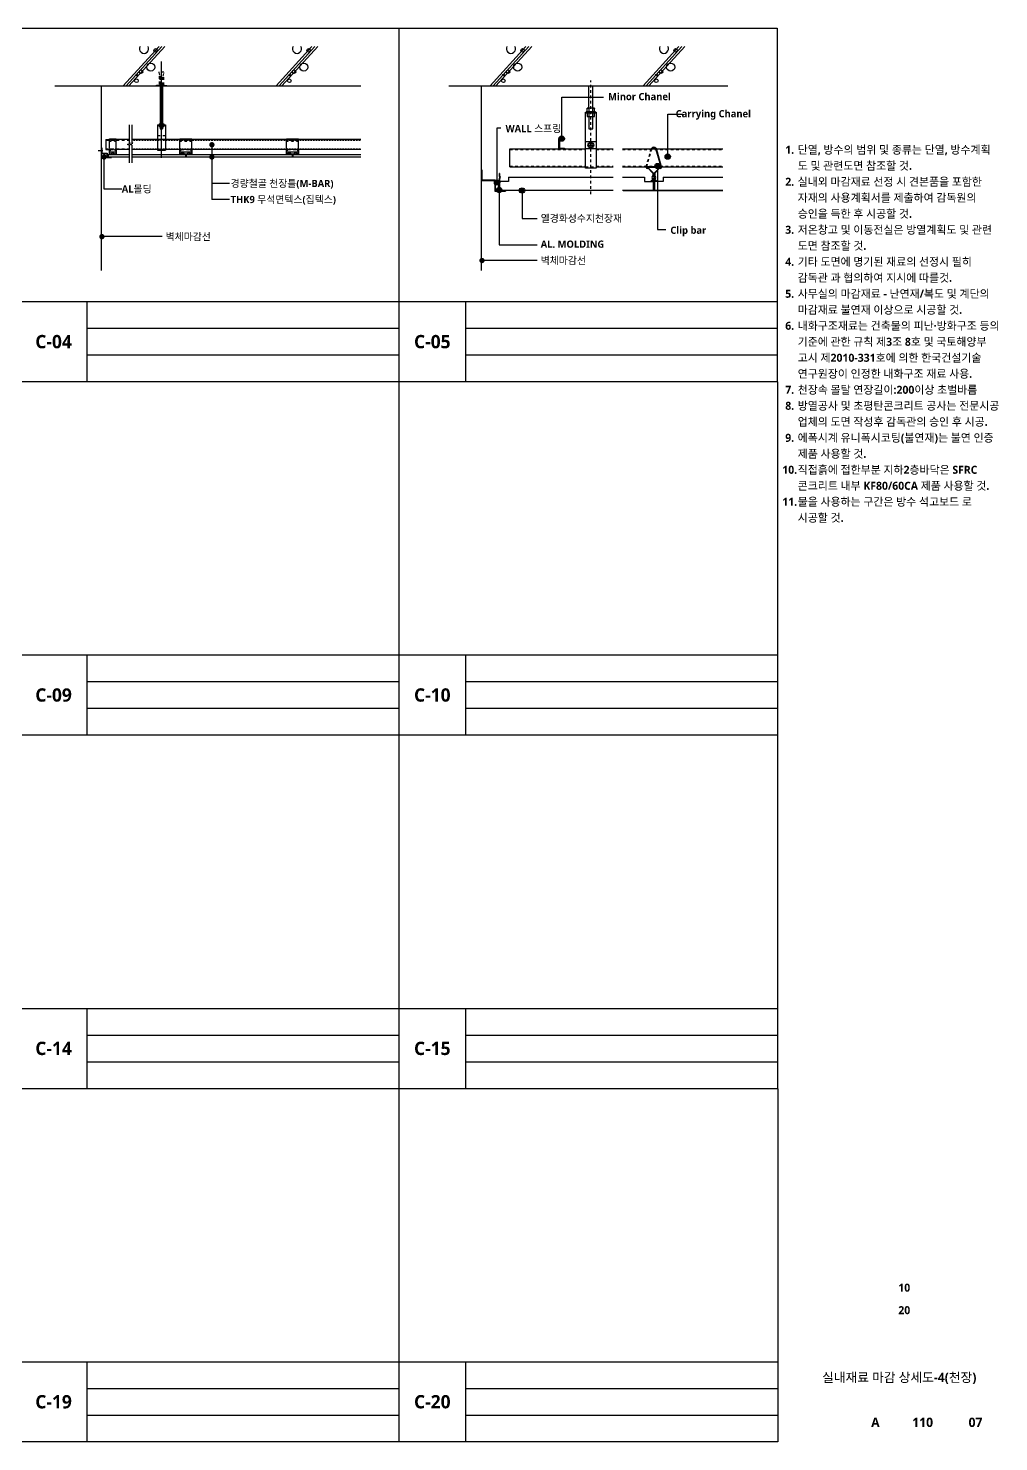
# Model space of a CAD drawing. Header units: millimetres. Extents: x 197 to 33329, y 200 to 5652.
# Drawn here: x 29690 to 33329, y 200 to 5500 of the extents above; entities that cross this region are included whole.
import ezdxf
from ezdxf.enums import TextEntityAlignment as Align

# ---------------------------------------------------------------- set-up
doc = ezdxf.new("R2010")
doc.units = ezdxf.units.MM
doc.header["$LTSCALE"] = 10
doc.header["$MEASUREMENT"] = 0
for name, pattern in [('CEN', [62, 60, -1, 0, -1]), ('HID', [2.3, 1.5, -0.8]), ('HIDDEN', [2, 1, -1])]:
    doc.linetypes.add(name, pattern=pattern)
doc.layers.get('0').update_dxf_attribs({"linetype": 'CONTINUOUS'})
for name, color, linetype in [('A-ANNO-GRA2', 4, 'CONTINUOUS'), ('A-ANNO-TEXT1', 7, 'CONTINUOUS'), ('A-ANNO-TITL', 7, 'CONTINUOUS'), ('A-ST-CONC', 2, 'CONTINUOUS'), ('B', 5, 'CONTINUOUS'), ('CEN', 1, 'CEN'), ('COM', 1, 'CONTINUOUS'), ('E1', 3, 'CONTINUOUS'), ('ELE', 4, 'CONTINUOUS'), ('ELE1', 6, 'CONTINUOUS'), ('ELE2', 4, 'CONTINUOUS'), ('FIN', 9, 'CONTINUOUS'), ('HAT', 8, 'CONTINUOUS'), ('HID1', 6, 'HID'), ('K-마감', 5, 'CONTINUOUS'), ('MAT', 6, 'CONTINUOUS'), ('STEEL', 3, 'CONTINUOUS')]:
    doc.layers.add(name, color=color, linetype=linetype)
doc.styles.add('2020음성 1차', font='')
doc.styles.add('SH_대대리576', font='')
doc.styles.get('2020음성 1차').set_extended_font_data('NanumGothic', bold=True)
doc.styles.get('SH_대대리576').set_extended_font_data('NanumGothic', bold=True)

# ---------------------------------------------------------------- blocks, each defined once
blk = doc.blocks.new('2')
at = {"layer": 'HAT'}
for p, q in [((9516.6, 4296.2), (9583.7, 4370.3)), ((9522, 4296.2), (9589.1, 4370.3)), ((9527.4, 4296.2), (9594.5, 4370.3))]:
    blk.add_line(p, q, dxfattribs=at)
for centre, radius in [((9561.1, 4343.7), 3.41), ((9569.8, 4360.6), 3.41), ((9569.4, 4350), 1.53), ((9542.8, 4335.1), 7.63), ((9533.6, 4303.7), 3.41)]:
    blk.add_circle(centre, radius, dxfattribs=at)
blk.add_arc((9555.5, 4300.6), 8.7, 329.3752, 210.6248, dxfattribs=at)
blk = doc.blocks.new('WSPR')
for p, q in [((0, 12), (0, 15)), ((0, 0), (0, -3))]:
    blk.add_line(p, q)
blk.add_arc((0, 6), 6.01, 270, 90)

msp = doc.modelspace()

# ---------------------------------------------------------------- hatches: boundary and pattern name
at = {"layer": 'A-ANNO-TEXT1'}
h = msp.add_hatch(color=256, dxfattribs=at)
h.dxf.hatch_style = 1
edge = h.paths.add_edge_path()
edge.add_arc((31690.1, 5086.1), 10, 0, 360)
h = msp.add_hatch(color=256, dxfattribs=at)
h.dxf.hatch_style = 1
edge = h.paths.add_edge_path()
edge.add_arc((32049.3, 4983.5), 10, 0, 360)
h = msp.add_hatch(color=256, dxfattribs=at)
h.dxf.hatch_style = 1
edge = h.paths.add_edge_path()
edge.add_arc((32087.5, 5018.8), 10, 0, 360)
h = msp.add_hatch(color=256, dxfattribs=at)
h.dxf.hatch_style = 1
edge = h.paths.add_edge_path()
edge.add_arc((31447.9, 4921.5), 10, 0, 360)
h = msp.add_hatch(color=256, dxfattribs=at)
h.dxf.hatch_style = 1
edge = h.paths.add_edge_path()
edge.add_arc((31455.8, 4893.6), 10, 0, 360)
h = msp.add_hatch(color=256, dxfattribs=at)
h.dxf.hatch_style = 1
edge = h.paths.add_edge_path()
edge.add_arc((31541.6, 4891.5), 10, 0, 360)

# ---------------------------------------------------------------- linework, layer by layer
at = {"linetype": 'Continuous'}
for p, q in [((29989.4, 5026.2), (30068.5, 5026.2)), ((29989.4, 5026.2), (29989.4, 5017.2)), ((30068.5, 5017.2), (29989.4, 5017.2)), ((30078.5, 5026.2), (30937.3, 5026.2)), ((30937.3, 5017.2), (30078.5, 5017.2)), ((30279.1, 5026.2), (30279.1, 5017.2)), ((30282.1, 5026.2), (30282.1, 5017.2)), ((30679.1, 5026.2), (30679.1, 5017.2)), ((30682.1, 5026.2), (30682.1, 5017.2))]:
    msp.add_line(p, q, dxfattribs=at)
for p, q in [((31439.3, 4929.5), (31439.3, 4889.5)), ((31441.3, 4931.5), (31441.3, 4891.5)), ((31457.3, 4955.5), (31455.3, 4955.5)), ((31455.3, 4955.5), (31455.3, 4945.2)), ((31455.3, 4936.8), (31455.3, 4891.5)), ((31457.3, 4955.5), (31457.3, 4946.5)), ((31457.3, 4935.5), (31457.3, 4893.5)), ((32033.6, 4953.1), (32033.6, 4946.5)), ((32033.6, 4951.1), (32033.6, 4946.5)), ((32033.6, 4935.5), (32033.6, 4893.5)), ((32035.6, 4953.1), (32035.6, 4945.2)), ((32035.6, 4936.8), (32035.6, 4891.5)), ((32037.6, 4953.1), (32037.6, 4946.5)), ((32037.6, 4951.1), (32037.6, 4946.5)), ((32037.6, 4935.5), (32037.6, 4893.5)), ((31469.3, 4889.5), (31439.3, 4889.5)), ((31469.3, 4891.5), (31441.3, 4891.5)), ((31479.3, 4891.5), (31479.3, 4889.5))]:
    msp.add_line(p, q)
at = {"color": 7}
for p, q in [((32033.6, 4953.1), (32037.6, 4953.1)), ((31883.2, 4891.5), (31455.3, 4891.5)), ((31457.3, 4893.5), (31883.2, 4893.5)), ((31918.7, 4893.5), (32294.4, 4893.5)), ((31978.7, 4891.5), (31918.7, 4891.5)), ((31921.1, 4891.5), (32294.4, 4891.5))]:
    msp.add_line(p, q, dxfattribs=at)
for points in [[(31389.3, 4969.5), (31389.3, 4929.5), (31439.3, 4929.5), (31439.3, 4889.5), (31479.3, 4889.5)], [(31391.3, 4969.5), (31391.3, 4931.5), (31441.3, 4931.5), (31441.3, 4891.5), (31479.3, 4891.5)]]:
    msp.add_lwpolyline(points)
for centre, radius, start, end in [((31454.2, 4941), 4.33, 285.2463, 74.7537), ((31454.2, 4941), 6.33, 299.7162, 60.2838), ((32036.7, 4941), 6.33, 119.7162, 240.2838), ((32036.7, 4941), 4.33, 105.2463, 254.7537), ((32034.5, 4941), 4.33, 285.2463, 74.7537), ((32034.5, 4941), 6.33, 299.7162, 60.2838)]:
    msp.add_arc(centre, radius, start, end)
at = {"layer": 'A-ANNO-GRA2'}
for p, q in [((31080, 5500), (31080, 200)), ((25400, 4475), (32500, 4475)), ((29910, 4475), (29910, 4175)), ((31330, 4475), (31330, 4175)), ((29910, 4375), (31080, 4375)), ((31330, 4375), (32500, 4375)), ((29910, 4275), (31080, 4275)), ((31330, 4275), (32500, 4275)), ((25400, 4175), (32500, 4175)), ((25400, 3150), (32500, 3150)), ((29910, 3150), (29910, 2850)), ((31330, 3150), (31330, 2850)), ((29910, 3050), (31080, 3050)), ((31330, 3050), (32500, 3050)), ((29910, 2950), (31080, 2950)), ((31330, 2950), (32500, 2950)), ((25400, 2850), (32500, 2850)), ((25400, 1825), (32500, 1825)), ((29910, 1825), (29910, 1525)), ((31330, 1825), (31330, 1525)), ((29910, 1725), (31080, 1725)), ((31330, 1725), (32500, 1725)), ((29910, 1625), (31080, 1625)), ((31330, 1625), (32500, 1625)), ((25400, 1525), (32500, 1525)), ((25400, 500), (32500, 500)), ((29910, 500), (29910, 200)), ((31330, 500), (31330, 200)), ((29910, 400), (31080, 400)), ((31330, 400), (32500, 400)), ((29910, 300), (31080, 300)), ((31330, 300), (32500, 300))]:
    msp.add_line(p, q, dxfattribs=at)
msp.add_lwpolyline([(25397.5, 5500), (32497.5, 5500), (32500, 200), (25400, 200)], close=True, dxfattribs=at)
at = {"layer": 'A-ANNO-TEXT1'}
for p, q in [((30444.9, 4918), (30378.1, 4918)), ((30444.9, 4858), (30378.1, 4858)), ((30192.2, 4718.6), (29971.3, 4718.6)), ((31598.5, 4629.1), (31396.3, 4629.1))]:
    msp.add_line(p, q, dxfattribs=at)
for points in [[(31690.1, 5086.1), (31690.1, 5131.1), (31690.1, 5242.1), (31846.8, 5242.1)], [(32087.5, 5018.8), (32087.5, 5063.8), (32087.5, 5177.9), (32144.4, 5177.9)], [(31447.9, 4921.5), (31447.9, 4966.5), (31447.9, 5126.6), (31462.5, 5126.6)], [(30378.1, 5058.3), (30378.1, 4858)], [(29974, 5017.2), (29974, 4897.5), (30040.7, 4897.5)], [(32049.3, 4983.5), (32049.3, 4938.5), (32049.3, 4745.1), (32080.8, 4745.1)], [(31455.8, 4893.6), (31455.8, 4848.6), (31455.8, 4687.7), (31598.5, 4687.7)], [(31541.6, 4891.5), (31541.6, 4846.5), (31541.6, 4786.4), (31598.5, 4786.4)]]:
    msp.add_lwpolyline(points, dxfattribs=at)
at = {"layer": 'A-ANNO-TEXT1', "const_width": 10}
for points in [[(30373.6, 5063.2, 1), (30383.6, 5063.2, 1)], [(29969.4, 5017.2, 1), (29979.4, 5017.2, 1)], [(30373.6, 5017.2, 1), (30383.6, 5017.2, 1)], [(29961.3, 4718.6, 1), (29971.3, 4718.6, 1)], [(31386.3, 4629.1, 1), (31396.3, 4629.1, 1)]]:
    msp.add_lwpolyline(points, format="xyb", close=True, dxfattribs=at)
at = {"layer": 'A-ANNO-TEXT1'}
for centre in [(31690.1, 5086.1), (32049.3, 4983.5), (32087.5, 5018.8), (31447.9, 4921.5), (31455.8, 4893.6), (31541.6, 4891.5)]:
    msp.add_circle(centre, 10, dxfattribs=at)
at = {"layer": 'A-ST-CONC'}
for p, q in [((29789.3, 5283.9), (30937.3, 5283.9)), ((29964.3, 4591.1), (29964.3, 5283.9)), ((31267.5, 5283.9), (32313, 5283.9)), ((31389.3, 4591.1), (31389.3, 5283.9))]:
    msp.add_line(p, q, dxfattribs=at)
at = {"layer": 'B', "linetype": 'Continuous'}
for p, q in [((30068.5, 5137.7), (30068.5, 5072.1)), ((30078.5, 5137.7), (30078.5, 5072.1)), ((30062.5, 5064.4), (30072.7, 5068.9)), ((30068.5, 5061.2), (30062.5, 5064.4)), ((30072.7, 5068.9), (30068.5, 5072.1)), ((30068.5, 5061.2), (30068.5, 4995.6)), ((30072.5, 5064.4), (30082.7, 5068.9)), ((30078.5, 5061.2), (30072.5, 5064.4)), ((30082.7, 5068.9), (30078.5, 5072.1)), ((30078.5, 5061.2), (30078.5, 4995.6))]:
    msp.add_line(p, q, dxfattribs=at)
at = {"layer": 'CEN', "linetype": 'Continuous'}
msp.add_line((30189.3, 5013.8), (30189.3, 5374.8), dxfattribs=at)
at = {"layer": 'COM'}
for p, q in [((31490.3, 4941.5), (31490.3, 4925.5)), ((31490.3, 4941.5), (31883.2, 4941.5)), ((31918.7, 4941.5), (32000.6, 4941.5)), ((32000.6, 4941.5), (32000.6, 4925.5)), ((32070.6, 4941.5), (32294.4, 4941.5)), ((32070.6, 4941.5), (32070.6, 4925.5)), ((31490.3, 4925.5), (31457.3, 4925.5)), ((32000.6, 4925.5), (32033.6, 4925.5)), ((32070.6, 4925.5), (32037.6, 4925.5))]:
    msp.add_line(p, q, dxfattribs=at)
at = {"layer": 'E1'}
msp.add_lwpolyline([(31701.1, 5050.5), (31701.1, 5048.1), (31679.1, 5048.1), (31679.1, 5086.1), (31701.1, 5086.1), (31701.1, 5083.7), (31681.5, 5083.7), (31681.5, 5050.5)], close=True, dxfattribs=at)
at = {"layer": 'ELE', "linetype": 'Continuous'}
for p, q in [((30184.8, 5283.9), (30184.8, 5141.2)), ((30193.8, 5283.9), (30193.8, 5141.2)), ((30180.3, 5141.2), (30198.3, 5141.2)), ((30180.3, 5141.2), (30180.3, 5138.2)), ((30183.3, 5141.2), (30183.3, 5138.2)), ((30195.3, 5141.2), (30195.3, 5138.2)), ((30198.3, 5141.2), (30198.3, 5138.2)), ((30180.3, 5135.2), (30180.3, 5132.2)), ((30180.3, 5132.2), (30198.3, 5132.2)), ((30183.3, 5135.2), (30183.3, 5132.2)), ((30184.8, 5132.2), (30184.8, 5123.2)), ((30184.8, 5123.2), (30193.8, 5123.2)), ((30193.8, 5132.2), (30193.8, 5123.2)), ((30195.3, 5135.2), (30195.3, 5132.2)), ((30198.3, 5135.2), (30198.3, 5132.2))]:
    msp.add_line(p, q, dxfattribs=at)
at = {"layer": 'ELE1'}
for p, q in [((31819.3, 5048.1), (31779.3, 5048.1)), ((32062.6, 4980.3), (32043.2, 5048.1)), ((32064.5, 4980.8), (32045, 5048.9)), ((32031.6, 4957.1), (32011.3, 4977.4)), ((32058.7, 4980.1), (32012.5, 4980.1)), ((32035.6, 4955.4), (32013.2, 4977.8)), ((32057.8, 4978.5), (32013.4, 4978.5)), ((32031.8, 4934.3), (32024.5, 4926.9)), ((32033.6, 4933.3), (32025.9, 4925.5)), ((32031.6, 4957.1), (32031.6, 4947.5)), ((32058.1, 4977.8), (32035.6, 4955.4)), ((32035.6, 4955.4), (32035.6, 4953.1)), ((32037.6, 4933.3), (32045.3, 4925.5)), ((32039.4, 4934.3), (32046.7, 4926.9)), ((32059.9, 4977.4), (32039.6, 4957.1)), ((32039.6, 4957.1), (32039.6, 4947.5)), ((32025.9, 4925.5), (32024.5, 4926.9)), ((32045.3, 4925.5), (32046.7, 4926.9))]:
    msp.add_line(p, q, dxfattribs=at)
at = {"layer": 'ELE1', "linetype": 'HIDDEN'}
for p, q in [((32006.7, 4980.8), (32026.2, 5048.9)), ((32008.7, 4980.3), (32028.1, 5048.1))]:
    msp.add_line(p, q, dxfattribs=at)
at = {"layer": 'ELE1'}
for points in [[(31791.3, 5200.3), (31791.3, 5283.9)], [(31807.3, 5200.3), (31807.3, 5283.9)], [(31779.3, 5183.5), (31819.3, 5183.5)], [(31779.3, 5075.5), (31819.3, 5075.5)]]:
    msp.add_lwpolyline(points, dxfattribs=at)
for points in [[(31785.3, 5186.3), (31785.3, 5199.7, -0.414214), (31785.9, 5200.3), (31791.7, 5200.3, -0.414214), (31792.3, 5199.7)], [(31806.3, 5186.3), (31806.3, 5199.7, 0.414214), (31805.7, 5200.3), (31792.9, 5200.3, 0.414214), (31792.3, 5199.7), (31792.3, 5186.3)], [(31813.3, 5186.3), (31813.3, 5199.7, 0.414214), (31812.7, 5200.3, -0.414214), (31813.3, 5199.7)], [(31817.3, 5185.5), (31817.3, 5185.7, 0.414214), (31816.7, 5186.3), (31781.9, 5186.3, 0.414214), (31781.3, 5185.7), (31781.3, 5185.5)], [(31781.3, 5183.5), (31781.3, 5183.3, 0.414214), (31781.9, 5182.7), (31816.7, 5182.7, 0.414214), (31817.3, 5183.3), (31817.3, 5183.5)], [(31785.3, 5182.7), (31785.3, 5169.3, 0.414214), (31785.9, 5168.7), (31812.7, 5168.7, 0.414214), (31813.3, 5169.3)], [(31785.9, 5168.7), (31791.7, 5168.7, 0.414214), (31792.3, 5169.3)], [(31791.3, 5168.7), (31791.3, 5123.8, 0.414214), (31791.9, 5123.2), (31806.7, 5123.2, 0.414214), (31807.3, 5123.8), (31807.3, 5168.7)], [(31792.3, 5182.7), (31792.3, 5169.3, 0.414214), (31792.9, 5168.7), (31805.7, 5168.7, 0.414214), (31806.3, 5169.3), (31806.3, 5182.7)], [(31806.3, 5169.3, 0.414214), (31806.9, 5168.7), (31812.7, 5168.7, 0.414214), (31813.3, 5169.3), (31813.3, 5182.7)]]:
    msp.add_lwpolyline(points, format="xyb", dxfattribs=at)
at = {"layer": 'ELE1', "linetype": 'Continuous'}
msp.add_lwpolyline([(31806.3, 5199.7, -0.414214), (31806.9, 5200.3), (31812.7, 5200.3), (31785.9, 5200.3)], format="xyb", dxfattribs=at)
at = {"layer": 'ELE1'}
msp.add_lwpolyline([(31779.3, 4975.5), (31779.3, 5185.5), (31819.3, 5185.5), (31819.3, 4975.5)], close=True, dxfattribs=at)
for centre, radius, start, end in [((32026.6, 5048.8), 0.4, 143.3974, 165.6445), ((32035.6, 5042.1), 11.6, 36.6026, 143.3974), ((32035.6, 5042.1), 9.63, 38.4046, 141.5954), ((32044.6, 5048.8), 0.4, 14.3555, 36.6026), ((32011.6, 4979.6), 5, 165.6445, 295.1412), ((32011.6, 4979.6), 3, 165.6445, 280.5163), ((32012.5, 4978.5), 1.6, 90, 225), ((32013.4, 4978.1), 0.4, 90, 225), ((32036.7, 4941), 8.33, 128.0778, 233.5681), ((32034.5, 4941), 8.33, 306.4319, 51.9222), ((32059.7, 4979.6), 5, 244.8588, 14.3555), ((32057.8, 4978.1), 0.4, 315, 90), ((32058.7, 4978.5), 1.6, 315, 90), ((32059.7, 4979.6), 3, 259.4837, 14.3555)]:
    msp.add_arc(centre, radius, start, end, dxfattribs=at)
at = {"layer": 'ELE2', "color": 4}
msp.add_line((31415.3, 4929.5), (31401.3, 4929.5), dxfattribs=at)
at = {"layer": 'FIN', "linetype": 'HIDDEN'}
for p, q in [((29981.5, 5080.2), (30068.5, 5080.2)), ((29981.5, 5048.2), (30068.5, 5048.2))]:
    msp.add_line(p, q, dxfattribs=at)
at = {"layer": 'FIN', "linetype": 'HIDDEN', "ltscale": 0.02}
for p, q in [((30078.5, 5080.2), (30937.3, 5080.2)), ((30078.5, 5048.2), (30937.3, 5048.2))]:
    msp.add_line(p, q, dxfattribs=at)
at = {"layer": 'FIN'}
msp.add_line((31787.1, 5061.8), (31811.5, 5061.8), dxfattribs=at)
at = {"layer": 'FIN', "linetype": 'Continuous'}
msp.add_line((31799.3, 5074), (31799.3, 5049.6), dxfattribs=at)
for radius in [10.7, 8.41]:
    msp.add_circle((31799.3, 5061.8), radius, dxfattribs=at)
at = {"layer": 'HID1', "linetype": 'HIDDEN'}
for p, q in [((31799.3, 4877.9), (31799.3, 5303.9)), ((31496, 5045.7), (31779.3, 5045.7)), ((31819.3, 5045.7), (31883.2, 5045.7)), ((31918.7, 5045.7), (32294.4, 5045.7)), ((31496, 4982.5), (31779.3, 4982.5)), ((31819.3, 4982.5), (31883.2, 4982.5)), ((31918.7, 4982.5), (32294.4, 4982.5)), ((31779.3, 4980.1), (31819.3, 4980.1))]:
    msp.add_line(p, q, dxfattribs=at)
at = {"layer": 'K-마감', "color": 5, "linetype": 'HIDDEN'}
for p, q in [((30180.3, 5319.8), (30180.3, 5286.9)), ((30184.6, 5286.9), (30184.6, 5326.4)), ((30193.6, 5286.9), (30193.6, 5326.4)), ((30198.3, 5286.9), (30198.3, 5319.8))]:
    msp.add_line(p, q, dxfattribs=at)
msp.add_lwpolyline([(30195.3, 5320.1), (30199, 5334, 0.493523), (30198, 5335.2), (30180.6, 5335.2, 0.492332), (30179.6, 5334), (30183.3, 5320.1), (30183.3, 5286.9)], format="xyb", dxfattribs=at)
msp.add_lwpolyline([(30195.3, 5286.9), (30195.3, 5320.1)], dxfattribs=at)
msp.add_lwpolyline([(30171.3, 5286.9), (30207.3, 5286.9), (30207.3, 5283.9), (30171.3, 5283.9)], close=True, dxfattribs=at)
at = {"layer": 'MAT'}
for p, q in [((31496, 4980.1), (31496, 5048.1)), ((31496, 5048.1), (31779.3, 5048.1)), ((31819.3, 5048.1), (31883.2, 5048.1)), ((31918.7, 5048.1), (32294.4, 5048.1)), ((31496, 4980.1), (31779.3, 4980.1)), ((31819.3, 4980.1), (31883.2, 4980.1)), ((31918.7, 4980.1), (32294.4, 4980.1))]:
    msp.add_line(p, q, dxfattribs=at)
at = {"layer": 'STEEL', "linetype": 'Continuous'}
for p, q in [((30174.3, 5138.2), (30174.3, 5043.2)), ((30174.3, 5138.2), (30204.3, 5138.2)), ((30174.3, 5135.2), (30204.3, 5135.2)), ((30204.3, 5138.2), (30204.3, 5043.2)), ((29952.2, 5041.7), (29970.3, 5041.7)), ((29964.3, 5052.2), (29966.3, 5052.2)), ((29966.3, 5052.2), (29966.3, 5032.2)), ((29981.5, 5083.2), (29994.3, 5083.2)), ((29981.5, 5083.2), (29981.5, 5045.2)), ((29981.5, 5045.2), (29999.3, 5045.2)), ((29994.3, 5085.2), (30020.3, 5085.2)), ((29994.3, 5050.2), (29994.3, 5085.2)), ((29999.3, 5045.2), (29994.3, 5050.2)), ((29994.3, 5026.2), (29994.3, 5045.2)), ((29994.3, 5045.2), (29999.3, 5045.2)), ((29996.3, 5028.2), (29996.3, 5043.2)), ((29996.3, 5043.2), (29999.3, 5043.2)), ((29996.3, 5037.2), (30018.3, 5037.2)), ((29999.3, 5043.2), (29999.3, 5045.2)), ((30015.3, 5045.2), (30020.3, 5050.2)), ((30015.3, 5043.2), (30015.3, 5045.2)), ((30068.5, 5045.2), (30015.3, 5045.2)), ((30015.3, 5045.2), (30020.3, 5045.2)), ((30015.3, 5043.2), (30018.3, 5043.2)), ((30018.3, 5043.2), (30018.3, 5028.2)), ((30020.3, 5050.2), (30020.3, 5085.2)), ((30068.5, 5083.2), (30020.3, 5083.2)), ((30020.3, 5045.2), (30020.3, 5026.2)), ((30937.3, 5083.2), (30078.5, 5083.2)), ((30937.3, 5045.2), (30078.5, 5045.2)), ((30174.3, 5043.2), (30204.3, 5043.2)), ((30258.1, 5085.2), (30303.1, 5085.2)), ((30258.1, 5050.2), (30258.1, 5085.2)), ((30258.1, 5076.2), (30261, 5076.2)), ((30263.1, 5045.2), (30258.1, 5050.2)), ((30258.1, 5026.2), (30258.1, 5045.2)), ((30258.1, 5045.2), (30263.1, 5045.2)), ((30260.1, 5028.2), (30260.1, 5043.2)), ((30260.1, 5043.2), (30263.1, 5043.2)), ((30260.1, 5037.2), (30301.1, 5037.2)), ((30262.6, 5076.2), (30265.1, 5076.2)), ((30263.1, 5043.2), (30263.1, 5045.2)), ((30265.1, 5080.9), (30265.1, 5085.2)), ((30265.1, 5076.2), (30265.1, 5079.5)), ((30277.1, 5080.9), (30277.1, 5085.2)), ((30277.1, 5076.2), (30277.1, 5079.5)), ((30277.1, 5076.2), (30279.5, 5076.2)), ((30280.9, 5076.2), (30284.1, 5076.2)), ((30284.1, 5080.9), (30284.1, 5085.2)), ((30284.1, 5076.2), (30284.1, 5079.5)), ((30296.1, 5080.9), (30296.1, 5085.2)), ((30296.1, 5076.2), (30296.1, 5079.5)), ((30296.1, 5076.2), (30299.1, 5076.2)), ((30298.1, 5045.2), (30303.1, 5050.2)), ((30298.1, 5043.2), (30298.1, 5045.2)), ((30298.1, 5045.2), (30303.1, 5045.2)), ((30298.1, 5043.2), (30301.1, 5043.2)), ((30300.2, 5076.2), (30303.1, 5076.2)), ((30301.1, 5043.2), (30301.1, 5028.2)), ((30303.1, 5050.2), (30303.1, 5085.2)), ((30303.1, 5045.2), (30303.1, 5026.2)), ((30658.1, 5085.2), (30703.1, 5085.2)), ((30658.1, 5050.2), (30658.1, 5085.2)), ((30658.1, 5076.2), (30661, 5076.2)), ((30663.1, 5045.2), (30658.1, 5050.2)), ((30658.1, 5026.2), (30658.1, 5045.2)), ((30658.1, 5045.2), (30663.1, 5045.2)), ((30660.1, 5028.2), (30660.1, 5043.2)), ((30660.1, 5043.2), (30663.1, 5043.2)), ((30660.1, 5037.2), (30701.1, 5037.2)), ((30662.6, 5076.2), (30665.1, 5076.2)), ((30663.1, 5043.2), (30663.1, 5045.2)), ((30665.1, 5080.9), (30665.1, 5085.2)), ((30665.1, 5076.2), (30665.1, 5079.5)), ((30677.1, 5080.9), (30677.1, 5085.2)), ((30677.1, 5076.2), (30677.1, 5079.5)), ((30677.1, 5076.2), (30679.5, 5076.2)), ((30680.9, 5076.2), (30684.1, 5076.2)), ((30684.1, 5080.9), (30684.1, 5085.2)), ((30684.1, 5076.2), (30684.1, 5079.5)), ((30696.1, 5080.9), (30696.1, 5085.2)), ((30696.1, 5076.2), (30696.1, 5079.5)), ((30696.1, 5076.2), (30699.1, 5076.2)), ((30698.1, 5045.2), (30703.1, 5050.2)), ((30698.1, 5043.2), (30698.1, 5045.2)), ((30698.1, 5045.2), (30703.1, 5045.2)), ((30698.1, 5043.2), (30701.1, 5043.2)), ((30700.2, 5076.2), (30703.1, 5076.2)), ((30701.1, 5043.2), (30701.1, 5028.2)), ((30703.1, 5050.2), (30703.1, 5085.2)), ((30703.1, 5045.2), (30703.1, 5026.2)), ((29964.3, 5030.2), (29984.3, 5030.2)), ((29966.3, 5032.2), (29986.3, 5032.2)), ((29984.3, 5030.2), (29984.3, 5015.2)), ((29984.3, 5015.2), (30002.3, 5015.2)), ((29986.3, 5032.2), (29986.3, 5017.2)), ((29986.3, 5017.2), (30002.3, 5017.2)), ((30002.3, 5026.2), (29994.3, 5026.2)), ((30000.6, 5028.2), (29996.3, 5028.2)), ((30002.3, 5026.2), (30012.3, 5026.2)), ((30002.3, 5017.2), (30002.3, 5015.2)), ((30020.3, 5026.2), (30012.3, 5026.2)), ((30018.3, 5028.2), (30014, 5028.2)), ((30264.1, 5026.2), (30258.1, 5026.2)), ((30262.4, 5028.2), (30260.1, 5028.2)), ((30264.1, 5026.2), (30274.1, 5026.2)), ((30287.1, 5026.2), (30274.1, 5026.2)), ((30285.4, 5028.2), (30275.8, 5028.2)), ((30287.1, 5026.2), (30297.1, 5026.2)), ((30303.1, 5026.2), (30297.1, 5026.2)), ((30301.1, 5028.2), (30298.8, 5028.2)), ((30664.1, 5026.2), (30658.1, 5026.2)), ((30662.4, 5028.2), (30660.1, 5028.2)), ((30664.1, 5026.2), (30674.1, 5026.2)), ((30687.1, 5026.2), (30674.1, 5026.2)), ((30685.4, 5028.2), (30675.8, 5028.2)), ((30687.1, 5026.2), (30697.1, 5026.2)), ((30703.1, 5026.2), (30697.1, 5026.2)), ((30701.1, 5028.2), (30698.8, 5028.2))]:
    msp.add_line(p, q, dxfattribs=at)
at = {"layer": 'STEEL', "linetype": 'HIDDEN'}
for p, q in [((30174.3, 5098.2), (30204.3, 5098.2)), ((29994.3, 5083.2), (30020.3, 5083.2)), ((29994.3, 5076.2), (29996.9, 5076.2)), ((29998.1, 5076.2), (30001.3, 5076.2)), ((29999.3, 5045.2), (30015.3, 5045.2)), ((30001.3, 5081), (30001.3, 5085.2)), ((30001.3, 5076.2), (30001.3, 5079.3)), ((30013.3, 5081), (30013.3, 5085.2)), ((30013.3, 5076.2), (30013.3, 5079.3)), ((30013.3, 5076.2), (30015.7, 5076.2)), ((30017.1, 5076.2), (30020.3, 5076.2)), ((30258.1, 5083.2), (30303.1, 5083.2)), ((30263.1, 5045.2), (30298.1, 5045.2)), ((30658.1, 5083.2), (30703.1, 5083.2)), ((30663.1, 5045.2), (30698.1, 5045.2))]:
    msp.add_line(p, q, dxfattribs=at)
at = {"layer": 'STEEL', "linetype": 'Continuous'}
for centre, radius, start, end in [((30007.3, 5026.2), 7, 16.6015, 163.3985), ((30007.3, 5026.2), 5, 0, 180), ((30269.1, 5026.2), 7, 16.6015, 163.3985), ((30269.1, 5026.2), 5, 0, 180), ((30292.1, 5026.2), 7, 16.6015, 163.3985), ((30292.1, 5026.2), 5, 0, 180), ((30669.1, 5026.2), 7, 16.6015, 163.3985), ((30669.1, 5026.2), 5, 0, 180), ((30692.1, 5026.2), 7, 16.6015, 163.3985), ((30692.1, 5026.2), 5, 0, 180)]:
    msp.add_arc(centre, radius, start, end, dxfattribs=at)

# ---------------------------------------------------------------- block references
at = {"xscale": 2, "yscale": 2, "zscale": 2}
msp.add_blockref('WSPR', (31442.3, 4897.5), dxfattribs=at)
at = {"layer": 'HAT', "xscale": 2, "yscale": 2, "zscale": 2, "rotation": 180}
for p in [(49235.1, 14024.5), (49808.7, 14024.5), (50610.9, 14024.5), (51184.5, 14024.5)]:
    msp.add_blockref('2', p, dxfattribs=at)

# ---------------------------------------------------------------- texts
at = {"layer": 'A-ANNO-TEXT1', "style": '2020음성 1차'}
for s, p in [('Minor Chanel', (31864, 5230.3)), ('Carrying Chanel', (32117.5, 5166.1)), ('WALL 스프링', (31479.7, 5110.3)), ('열경화성수지천장재', (31611.5, 4773.6)), ('Clip bar', (32097.6, 4729.2)), ('AL. MOLDING', (31611.5, 4677))]:
    msp.add_text(s, height=27, dxfattribs=at).set_placement(p)
for s, p in [('경량철골 천장틀(M-BAR)', (30448.9, 4918)), ('AL몰딩', (30040.7, 4897.5)), ('THK9 무석면텍스(집텍스)', (30448.9, 4858)), ('벽체마감선', (30205.3, 4718.6)), ('벽체마감선', (31611.5, 4629.1))]:
    msp.add_text(s, height=27, dxfattribs=at).set_placement(p, align=Align.MIDDLE_LEFT)
at = {"layer": 'A-ANNO-TEXT1', "style": 'SH_대대리576'}
for s, p in [('C-04', (29785, 4325)), ('C-05', (31205, 4325)), ('C-09', (29785, 3000)), ('C-10', (31205, 3000)), ('C-14', (29785, 1675)), ('C-15', (31205, 1675)), ('C-19', (29785, 350)), ('C-20', (31205, 350))]:
    msp.add_text(s, height=50, dxfattribs=at).set_placement(p, align=Align.MIDDLE_CENTER)
at = {"layer": 'A-ANNO-TEXT1', "color": 1, "style": 'SH_대대리576'}
msp.add_text('11.', height=30, dxfattribs=at).set_placement((32545, 3724.4), align=Align.MIDDLE_CENTER)
for s, p in [('물을 사용하는 구간은 방수 석고보드 로 ', (32575, 3724.4)), ('시공할 것.', (32575, 3664.4))]:
    msp.add_text(s, height=30, dxfattribs=at).set_placement(p, align=Align.MIDDLE_LEFT)
at = {"layer": 'A-ANNO-TITL', "style": 'SH_대대리576'}
for s, p in [('1.', (32545, 5044.4)), ('1.', (32545, 5044.4)), ('2.', (32545, 4924.4)), ('2.', (32545, 4924.4)), ('3.', (32545, 4744.4)), ('3.', (32545, 4744.4)), ('4.', (32545, 4624.4)), ('4.', (32545, 4624.4)), ('5.', (32545, 4504.4)), ('5.', (32545, 4504.4)), ('6.', (32545, 4384.4)), ('6.', (32545, 4384.4)), ('7.', (32545, 4144.4)), ('7.', (32545, 4144.4)), ('8.', (32545, 4084.4)), ('8.', (32545, 4084.4)), ('9.', (32545, 3964.4)), ('9.', (32545, 3964.4)), ('10.', (32545, 3844.4)), ('10.', (32545, 3844.4))]:
    msp.add_text(s, height=30, dxfattribs=at).set_placement(p, align=Align.MIDDLE_CENTER)
for s, p in [('단열, 방수의 범위 및 종류는 단열, 방수계획', (32575, 5044.4)), ('도 및 관련도면 참조할 것.', (32575, 4984.4)), ('실내외 마감재료 선정 시 견본품을 포함한', (32575, 4924.4)), ('자재의 사용계획서를 제출하여 감독원의 ', (32575, 4864.4)), ('승인을 득한 후 시공할 것.', (32575, 4804.4)), ('저온창고 및 이동전실은 방열계획도 및 관련', (32575, 4744.4)), ('도면 참조할 것.', (32575, 4684.4)), ('기타 도면에 명기된 재료의 선정시 필히', (32575, 4624.4)), ('감독관 과 협의하여 지시에 따를것.', (32575, 4564.4)), ('사무실의 마감재료 - 난연재/복도 및 계단의', (32575, 4504.4)), ('마감재료 불연재 이상으로 시공할 것.', (32575, 4444.4)), ('내화구조재료는 건축물의 피난·방화구조 등의', (32575, 4384.4)), ('기준에 관한 규칙 제3조 8호 및 국토해양부', (32575, 4324.4)), ('고시 제2010-331호에 의한 한국건설기술', (32575, 4264.4)), ('연구원장이 인정한 내화구조 재료 사용.', (32575, 4204.4)), ('천장속 몰탈 연장길이:200이상 초벌바름', (32575, 4144.4)), ('방열공사 및 초평탄콘크리트 공사는 전문시공', (32575, 4084.4)), ('업체의 도면 작성후 감독관의 승인 후 시공.', (32575, 4024.4)), ('에폭시계 유니폭시코팅(불연재)는 불연 인증', (32575, 3964.4)), ('제품 사용할 것.', (32575, 3904.4)), ('직접흙에 접한부분 지하2층바닥은 SFRC', (32575, 3844.4)), ('콘크리트 내부 KF80/60CA 제품 사용할 것.', (32575, 3784.4))]:
    msp.add_text(s, height=30, dxfattribs=at).set_placement(p, align=Align.MIDDLE_LEFT)
for s, height, p in [('10', 30, (32974.5, 777.8)), ('20', 30, (32974.5, 693.3)), ('실내재료 마감 상세도-4(천장)', 35, (32955.7, 439.7)), ('A', 35, (32866.3, 272.7)), ('110', 35, (33043.4, 272.7)), ('07', 35, (33241.6, 272.7))]:
    msp.add_text(s, height=height, dxfattribs=at).set_placement(p, align=Align.MIDDLE)

doc.saveas('drawing.dxf')
